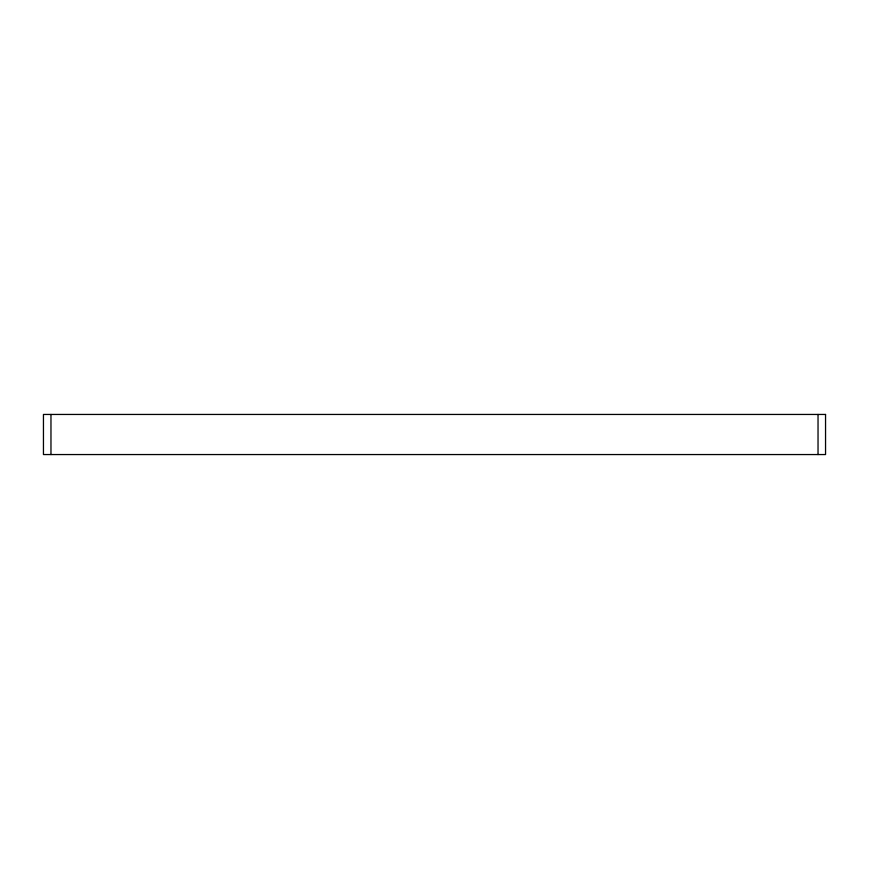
<?xml version="1.0" encoding="UTF-8"?>
<svg xmlns="http://www.w3.org/2000/svg" width="869" height="869" viewBox="0 0 869 869"><rect width="100%" height="100%" fill="white"/><g stroke="black" fill="none" stroke-linecap="round" stroke-linejoin="round"><path stroke-width="1.3" d="M818.033 414.448L818.033 454.552M50.967 414.448L50.967 454.552M825.55 414.448L43.45 414.448L43.45 454.552L825.55 454.552L825.55 414.448"/></g></svg>
